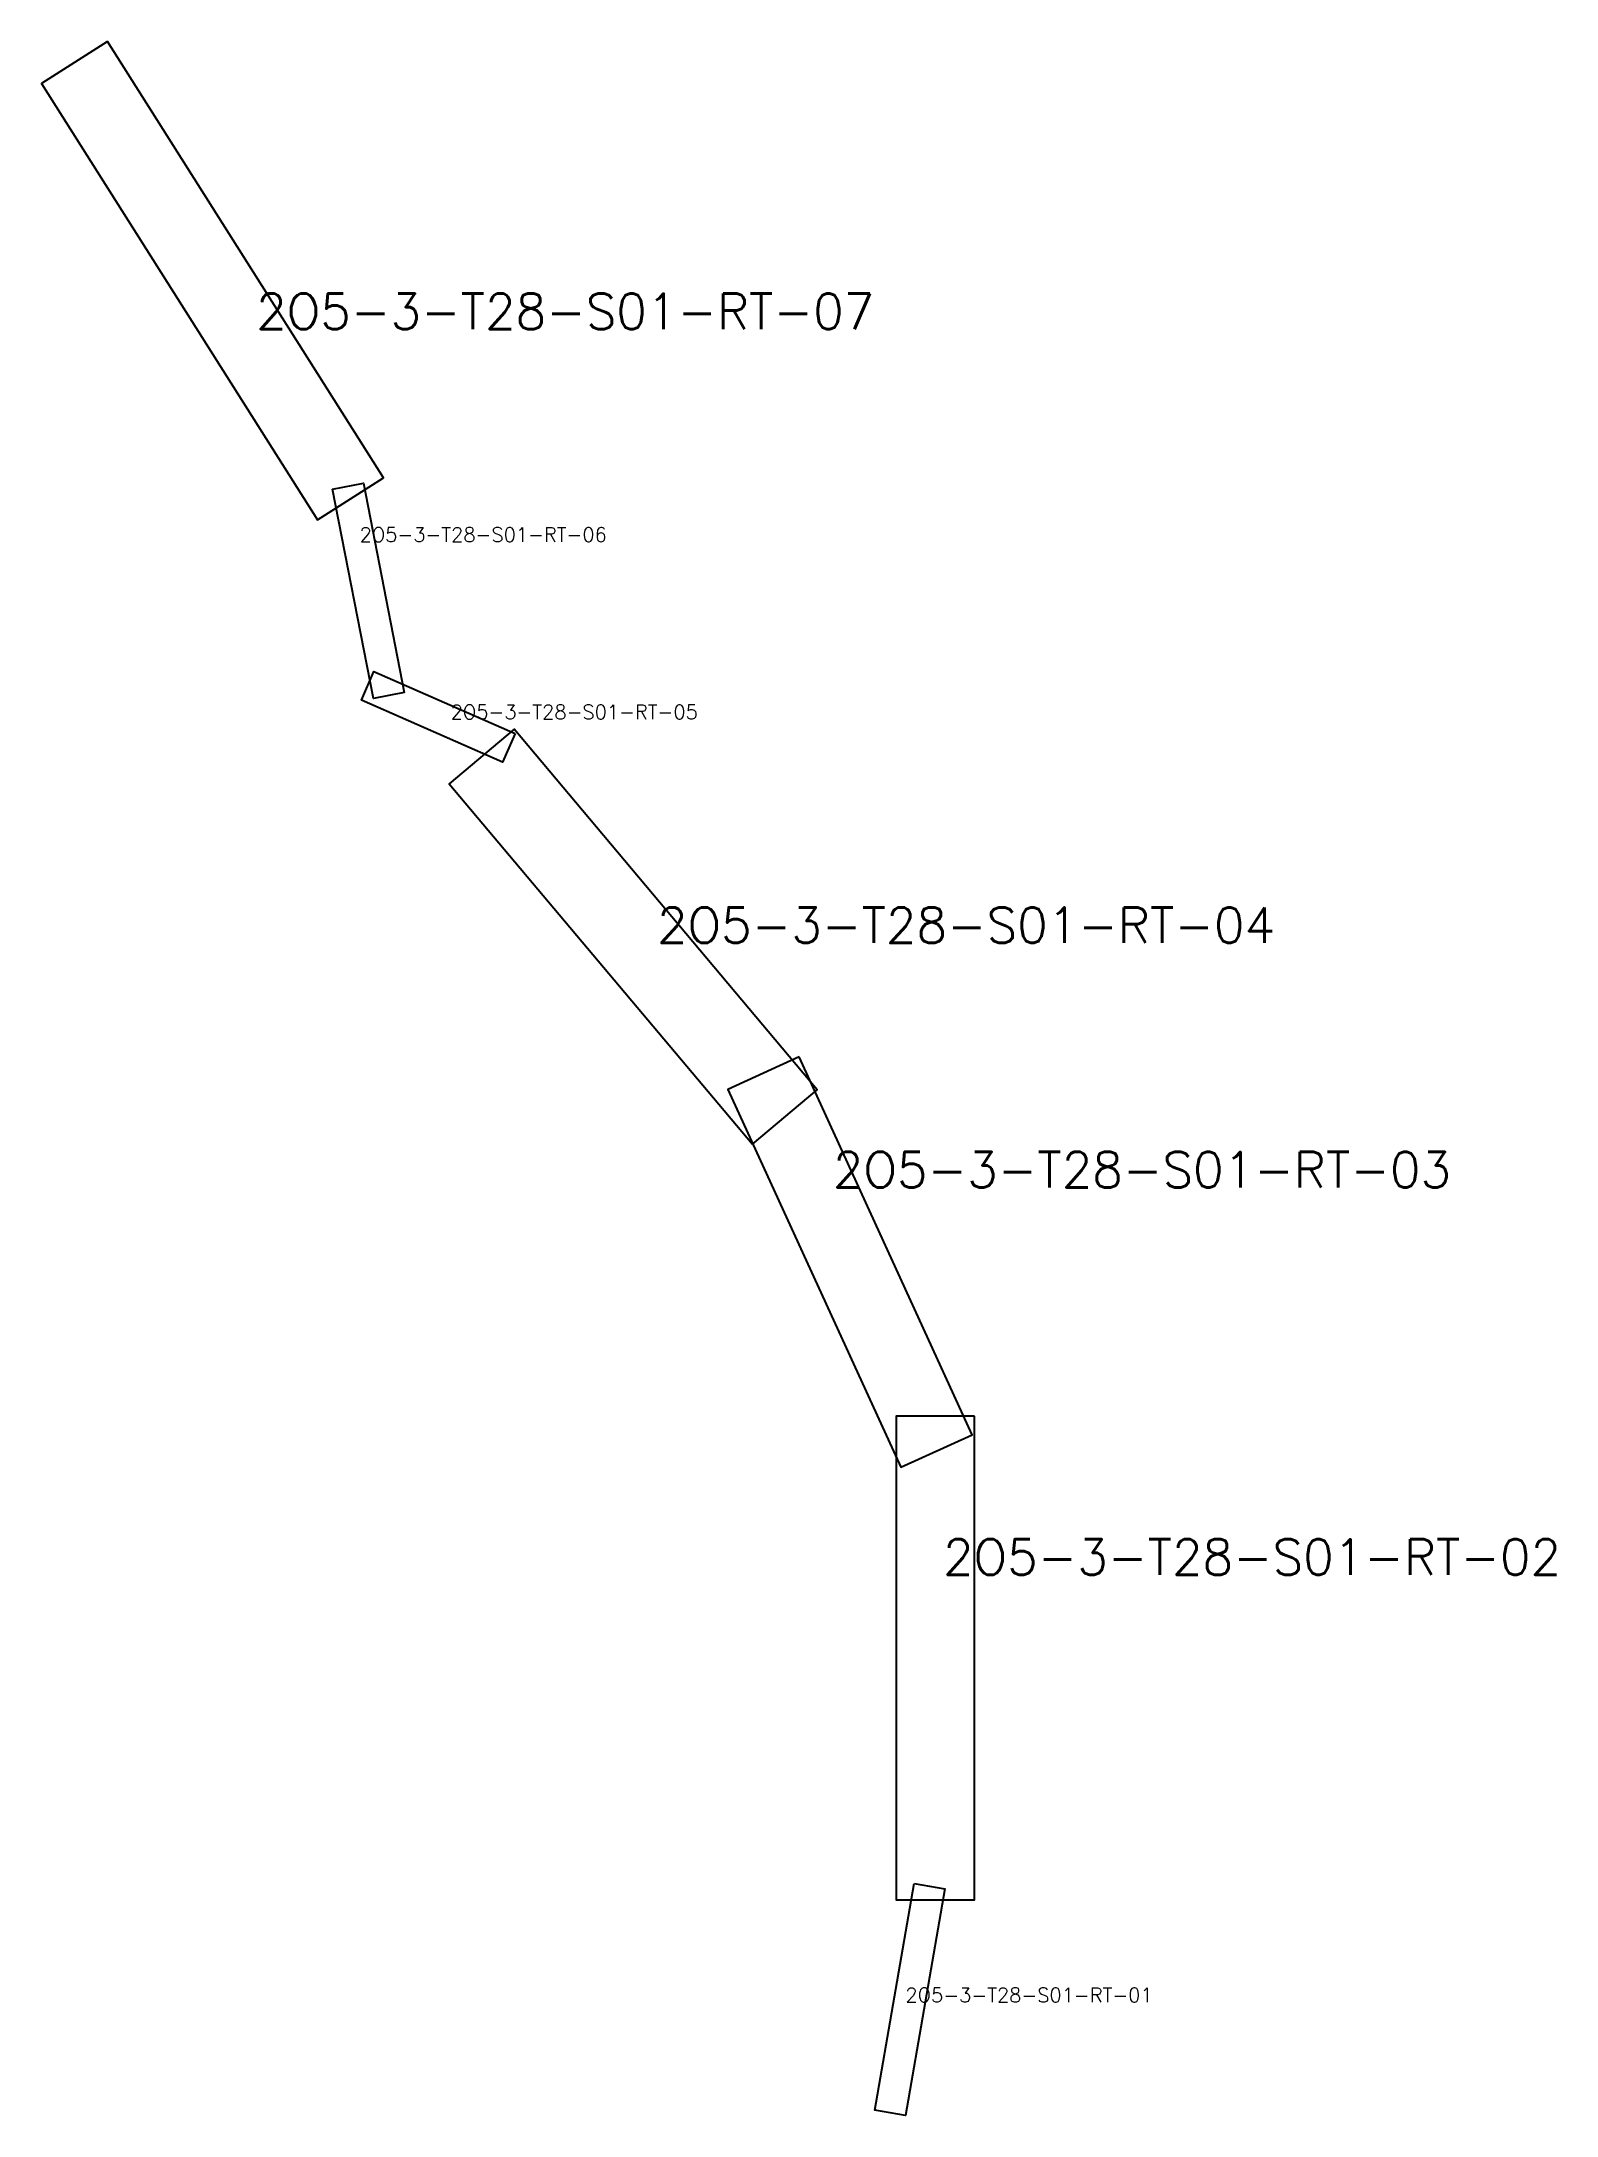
# Model space of a CAD drawing. Extents: x 647164 to 649291, y 210916 to 213827.
import ezdxf

# ---------------------------------------------------------------- set-up
doc = ezdxf.new("R2010")
doc.units = 0
doc.layers.add('6_decoup500', color=4, linetype='Continuous')
doc.layers.add('7_decoup200', color=6, linetype='Continuous')
doc.styles.add('LD_SIMPLEX', font='simplex.shx')

msp = doc.modelspace()

# ---------------------------------------------------------------- linework, layer by layer
at = {"layer": '6_decoup500'}
for points in [[(647257.1, 213827), (647164.2, 213768.2), (647551.6, 213155.6), (647644.6, 213214.4), (647257.1, 213827)], [(648162.3, 212279), (648253.2, 212355.5), (647827.7, 212861.5), (647736.8, 212785), (648162.3, 212279)], [(648228.1, 212401.7), (648128.1, 212355.9), (648370.7, 211825.6), (648470.8, 211871.4), (648228.1, 212401.7)], [(648474.2, 211897.5), (648364.2, 211897.5), (648364.2, 211218.7), (648474.2, 211218.7), (648474.2, 211897.5)]]:
    msp.add_lwpolyline(points, close=True, dxfattribs=at)
at = {"layer": '7_decoup200'}
for points in [[(647573, 213198.6), (647616.2, 213207.1), (647673.6, 212913), (647630.4, 212904.6)], [(647829.1, 212855.8), (647811.5, 212815.5), (647613.3, 212902.4), (647631, 212942.7)], [(648389.4, 211241.5), (648432.7, 211234), (648377.5, 210915.8), (648334.1, 210923.3)]]:
    msp.add_lwpolyline(points, close=True, dxfattribs=at)

# ---------------------------------------------------------------- texts
at = {"layer": '6_decoup500', "style": 'LD_SIMPLEX'}
for s, p in [('2O5-3-T28-S01-RT-07', (647465.6, 213423.2)), ('2O5-3-T28-S01-RT-04', (648028.4, 212561.6)), ('2O5-3-T28-S01-RT-03', (648275.4, 212218.4)), ('2O5-3-T28-S01-RT-02', (648430, 211674.7))]:
    msp.add_text(s, height=50, dxfattribs=at).set_placement(p)
at = {"layer": '7_decoup200', "style": 'LD_SIMPLEX'}
for s, p in [('2O5-3-T28-S01-RT-06', (647610.8, 213124.8)), ('2O5-3-T28-S01-RT-05', (647738.6, 212875.9)), ('2O5-3-T28-S01-RT-01', (648377.2, 211074.9))]:
    msp.add_text(s, height=20, dxfattribs=at).set_placement(p)

doc.saveas('drawing.dxf')
